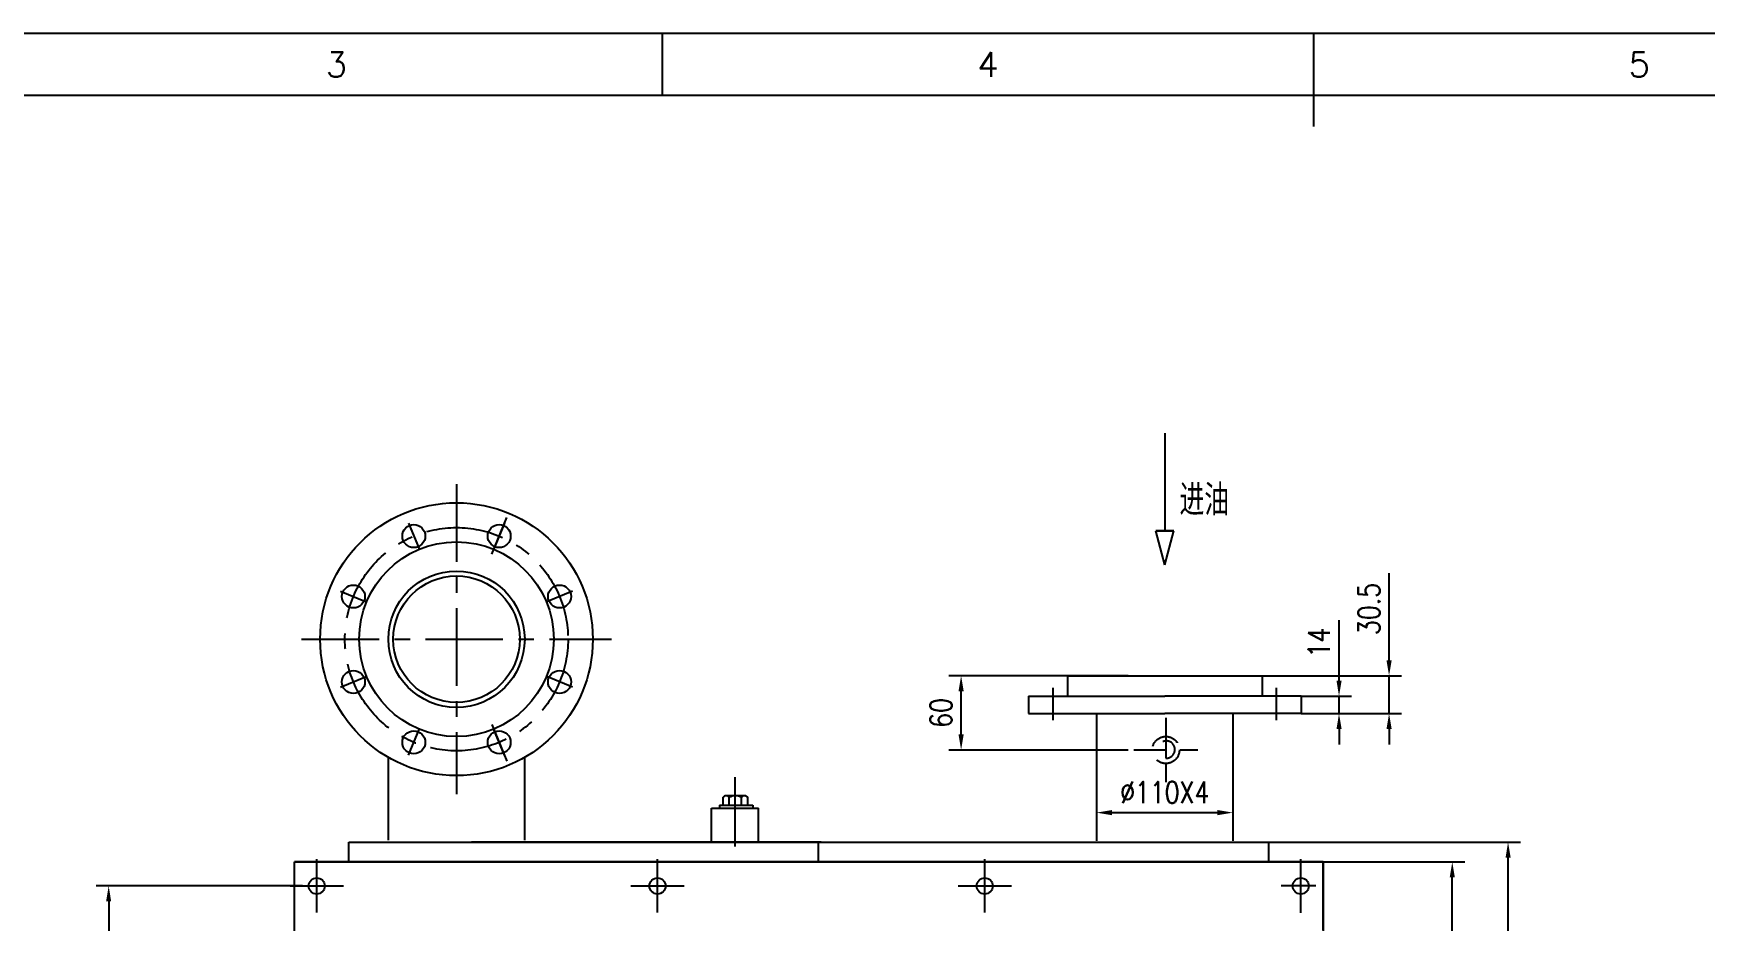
# Model space of a CAD drawing. Header units: millimetres. Extents: x -125 to 4080, y -38 to 3063.
# Drawn here: x 945 to 2294, y 2346 to 3063 of the extents above; entities that cross this region are included whole.
import ezdxf
from ezdxf.enums import TextEntityAlignment as Align

# ---------------------------------------------------------------- set-up
doc = ezdxf.new("R2010")
doc.units = ezdxf.units.MM
doc.header["$LTSCALE"] = 50
doc.linetypes.add('CENTER', pattern=[2, 1.25, -0.25, 0.25, -0.25])
doc.linetypes.add('DASHED', pattern=[0.75, 0.5, -0.25])
for name, color, linetype in [('1轮廓实线层', 7, 'Continuous'), ('2细线层', 4, 'Continuous'), ('3中心线层', 1, 'CENTER'), ('4虚线层', 6, 'DASHED'), ('6文字层', 3, 'Continuous'), ('7标注层', 4, 'Continuous')]:
    doc.layers.add(name, color=color, linetype=linetype)
doc.styles.add('PC_TEXTSTYLE', font='romans.shx', dxfattribs={"width": 0.8, "bigfont": 'hzfs.shx'})
doc.styles.add('PC_TEXTSTYLE1', font='romans.shx', dxfattribs={"bigfont": 'hzfs.shx'})
doc.styles.add('TH_GBDIM', font='romans.shx', dxfattribs={"width": 0.8, "bigfont": 'gbcbig.shx'})
doc.dimstyles.new('TH_GBDIM', dxfattribs={"dimscale": 5, "dimtxt": 3.5, "dimasz": 2.5, "dimexe": 2, "dimexo": 0, "dimgap": 1.5, "dimtad": 1, "dimdec": 1, "dimdsep": 46, "dimtxsty": 'TH_GBDIM', "dimcen": 2.5, "dimclrd": 130, "dimclre": 130, "dimclrt": 3, "dimadec": 0, "dimazin": 2, "dimtfac": 0.714286, "dimtdec": 1, "dimtmove": 0, "dimatfit": 3, "dimfxl": 0, "dimtolj": 1, "dimtzin": 0, "dimlwd": -1, "dimlwe": -1, "dimarcsym": 0})

# ---------------------------------------------------------------- blocks, each defined once
blk = doc.blocks.new('*D29')
at = {"layer": '7标注层', "color": 130}
for p, q in [((1802.4, 2449.9), (1802.4, 2424.3)), ((1912.4, 2449.9), (1912.4, 2424.3)), ((1814.9, 2434.3), (1899.9, 2434.3))]:
    blk.add_line(p, q, dxfattribs=at)
for points in [[(1814.9, 2436.4), (1814.9, 2432.2), (1802.4, 2434.3)], [(1899.9, 2436.4), (1899.9, 2432.2), (1912.4, 2434.3)]]:
    blk.add_solid(points, dxfattribs=at)
at = {"layer": 'Defpoints', "color": 0}
for p in [(1802.4, 2449.9), (1912.4, 2449.9), (1912.4, 2434.3)]:
    blk.add_point(p, dxfattribs=at)
at = {"layer": '7标注层', "color": 3, "insert": (1857.4, 2450.6), "char_height": 17.5, "attachment_point": 5, "style": 'TH_GBDIM'}
blk.add_mtext('\\A1;%%c110X4{}{}', dxfattribs=at)
blk = doc.blocks.new('*D27')
at = {"layer": '7标注层', "color": 130}
for p, q in [((1998, 2540.7), (1998, 2589.5)), ((1967.4, 2528.2), (2008, 2528.2)), ((1998, 2514.2), (1998, 2528.2)), ((1967.4, 2514.2), (2008, 2514.2)), ((1998, 2501.7), (1998, 2489.2))]:
    blk.add_line(p, q, dxfattribs=at)
for points in [[(1996, 2540.7), (2000.1, 2540.7), (1998, 2528.2)], [(1996, 2501.7), (2000.1, 2501.7), (1998, 2514.2)]]:
    blk.add_solid(points, dxfattribs=at)
at = {"layer": 'Defpoints', "color": 0}
for p in [(1967.4, 2528.2), (1967.4, 2514.2), (1998, 2514.2)]:
    blk.add_point(p, dxfattribs=at)
at = {"layer": '7标注层', "color": 3, "insert": (1981.8, 2571.4), "char_height": 17.5, "attachment_point": 5, "rotation": 90, "style": 'TH_GBDIM'}
blk.add_mtext('\\A1;14', dxfattribs=at)
blk = doc.blocks.new('*D28')
at = {"layer": '7标注层', "color": 130}
for p, q in [((2038.4, 2557.2), (2038.4, 2627.4)), ((1935.9, 2544.7), (2048.4, 2544.7)), ((2038.4, 2514.2), (2038.4, 2544.7)), ((1967.4, 2514.2), (2048.4, 2514.2)), ((2038.4, 2501.7), (2038.4, 2489.2))]:
    blk.add_line(p, q, dxfattribs=at)
for points in [[(2036.3, 2557.2), (2040.5, 2557.2), (2038.4, 2544.7)], [(2036.3, 2501.7), (2040.5, 2501.7), (2038.4, 2514.2)]]:
    blk.add_solid(points, dxfattribs=at)
at = {"layer": 'Defpoints', "color": 0}
for p in [(1935.9, 2544.7), (1967.4, 2514.2), (2038.4, 2514.2)]:
    blk.add_point(p, dxfattribs=at)
at = {"layer": '7标注层', "color": 3, "insert": (2022.2, 2598.5), "char_height": 17.5, "attachment_point": 5, "rotation": 90, "style": 'TH_GBDIM'}
blk.add_mtext('\\A1;30.5', dxfattribs=at)
blk = doc.blocks.new('*D33')
at = {"layer": '7标注层', "color": 130}
for p, q in [((1827.9, 2544.7), (1683.1, 2544.7)), ((1693.1, 2497.3), (1693.1, 2532.2)), ((1827.9, 2484.8), (1683.1, 2484.8))]:
    blk.add_line(p, q, dxfattribs=at)
for points in [[(1691, 2532.2), (1695.2, 2532.2), (1693.1, 2544.7)], [(1691, 2497.3), (1695.2, 2497.3), (1693.1, 2484.8)]]:
    blk.add_solid(points, dxfattribs=at)
at = {"layer": 'Defpoints', "color": 0}
for p in [(1693.1, 2544.7), (1827.9, 2544.7), (1827.9, 2484.8)]:
    blk.add_point(p, dxfattribs=at)
at = {"layer": '7标注层', "color": 3, "insert": (1676.9, 2514.7), "char_height": 17.5, "attachment_point": 5, "rotation": 90, "style": 'TH_GBDIM'}
blk.add_mtext('\\A1;60{}{}', dxfattribs=at)
blk = doc.blocks.new('*D36')
at = {"layer": '7标注层', "color": 130}
for p, q in [((1888.3, 2410.5), (2144.4, 2410.5)), ((2134.4, 1251), (2134.4, 2398)), ((1888.3, 1238.5), (2144.4, 1238.5))]:
    blk.add_line(p, q, dxfattribs=at)
for points in [[(2132.4, 2398), (2136.5, 2398), (2134.4, 2410.5)], [(2132.4, 1251), (2136.5, 1251), (2134.4, 1238.5)]]:
    blk.add_solid(points, dxfattribs=at)
at = {"layer": 'Defpoints', "color": 0}
for p in [(1888.3, 2410.5), (2134.4, 2410.5), (1888.3, 1238.5)]:
    blk.add_point(p, dxfattribs=at)
at = {"layer": '7标注层', "color": 3, "insert": (2118.2, 1824.5), "char_height": 17.5, "attachment_point": 5, "rotation": 90, "style": 'TH_GBDIM'}
blk.add_mtext('\\A1;1172{}{}', dxfattribs=at)
blk = doc.blocks.new('*D37')
at = {"layer": '7标注层', "color": 130}
for p, q in [((1955.9, 2394.5), (2099.4, 2394.5)), ((2089.4, 1267), (2089.4, 2382)), ((1955.9, 1254.5), (2099.4, 1254.5))]:
    blk.add_line(p, q, dxfattribs=at)
for points in [[(2087.3, 2382), (2091.5, 2382), (2089.4, 2394.5)], [(2087.3, 1267), (2091.5, 1267), (2089.4, 1254.5)]]:
    blk.add_solid(points, dxfattribs=at)
at = {"layer": 'Defpoints', "color": 0}
for p in [(1955.9, 2394.5), (2089.4, 2394.5), (1955.9, 1254.5)]:
    blk.add_point(p, dxfattribs=at)
at = {"layer": '7标注层', "color": 3, "insert": (2073.1, 1824.5), "char_height": 17.5, "attachment_point": 5, "rotation": 90, "style": 'TH_GBDIM'}
blk.add_mtext('\\A1;1140{}{}', dxfattribs=at)
blk = doc.blocks.new('*D50')
at = {"layer": '7标注层', "color": 130}
for p, q in [((1161.6, 2375.2), (995.3, 2375.2)), ((1005.3, 2362.7), (1005.3, 1287)), ((1161.6, 1274.5), (995.3, 1274.5))]:
    blk.add_line(p, q, dxfattribs=at)
for points in [[(1003.2, 2362.7), (1007.3, 2362.7), (1005.3, 2375.2)], [(1003.2, 1287), (1007.3, 1287), (1005.3, 1274.5)]]:
    blk.add_solid(points, dxfattribs=at)
at = {"layer": 'Defpoints', "color": 0}
for p in [(1161.6, 2375.2), (1005.3, 1274.5), (1161.6, 1274.5)]:
    blk.add_point(p, dxfattribs=at)
at = {"layer": '7标注层', "color": 3, "insert": (989, 1824.8), "char_height": 17.5, "attachment_point": 5, "rotation": 90, "style": 'TH_GBDIM'}
blk.add_mtext('\\A1;1100 {}{%%p1}', dxfattribs=at)

msp = doc.modelspace()

# ---------------------------------------------------------------- linework, layer by layer
for p, q in [((1778.94, 2544.68), (1935.94, 2544.68)), ((1778.94, 2544.68), (1778.94, 2528.18)), ((1935.94, 2544.68), (1935.94, 2528.18)), ((1747.44, 2528.18), (1857.44, 2528.18)), ((1747.44, 2528.18), (1747.44, 2514.18)), ((1967.44, 2528.18), (1857.44, 2528.18)), ((1967.44, 2528.18), (1857.44, 2528.18)), ((1967.44, 2528.18), (1967.44, 2514.18)), ((1747.44, 2514.18), (1857.44, 2514.18)), ((1802.44, 2514.18), (1802.44, 2411.68)), ((1967.44, 2514.18), (1857.44, 2514.18)), ((1912.44, 2514.18), (1912.44, 2411.68)), ((1230.94, 2412.13), (1230.94, 2478.86)), ((1340.94, 2412.13), (1340.94, 2478.86)), ((1491.73, 2438.02), (1529.73, 2438.02)), ((1494.73, 2438.02), (1526.73, 2438.02))]:
    msp.add_line(p, q)
for radius in [110, 55, 51]:
    msp.add_circle((1285.94, 2574.13), radius)
at = {"layer": '1轮廓实线层'}
for p, q in [((1977.5, 3062.58), (1977.5, 2987.58)), ((4030, 3012.58), (0, 3012.58)), ((1857.44, 2740.31), (1857.44, 2661.15)), ((1864.66, 2661.45), (1850.22, 2661.45)), ((1850.22, 2661.45), (1864.66, 2661.45)), ((1857.44, 2634.16), (1850.22, 2661.45)), ((1857.44, 2634.16), (1864.66, 2661.45)), ((1501.05, 2440.29), (1501.05, 2446.66)), ((1510.97, 2447.79), (1503.53, 2447.79)), ((1506.01, 2440.29), (1506.01, 2446.66)), ((1518.42, 2447.79), (1510.97, 2447.79)), ((1515.94, 2440.29), (1515.94, 2446.66)), ((1520.9, 2440.29), (1520.9, 2446.66)), ((1491.73, 2410.51), (1491.73, 2438.02)), ((1498.12, 2440.42), (1498.12, 2438.06)), ((1498.12, 2440.29), (1520.92, 2440.29)), ((1520.72, 2440.29), (1525.11, 2440.38)), ((1525.11, 2440.38), (1525.11, 2438.02)), ((1529.73, 2411.27), (1529.73, 2438.02)), ((1199.13, 2410.51), (1946.13, 2410.51)), ((1199.13, 2394.51), (1199.13, 2410.51)), ((1199.13, 2410.51), (1941.13, 2410.51)), ((1199.13, 2410.51), (1941.13, 2410.51)), ((1580.13, 2410.51), (1298.13, 2410.51)), ((1577.63, 2410.51), (1510.63, 2410.51)), ((1577.93, 2394.51), (1577.93, 2410.51)), ((1580.13, 2410.51), (1870.13, 2410.51)), ((1941.13, 2410.51), (1941.13, 2394.51)), ((1155.13, 1254.51), (1155.13, 2394.51)), ((1155.13, 2394.51), (1985.13, 2394.51)), ((1985.13, 2394.51), (1155.13, 2394.51)), ((1155.13, 2394.51), (1199.13, 2394.51)), ((1199.13, 2394.51), (1941.13, 2394.51)), ((1985.13, 2394.51), (1985.13, 1254.51)), ((1985.13, 2339.51), (1985.13, 2394.51))]:
    msp.add_line(p, q, dxfattribs=at)
for centre, radius in [((1251.5, 2657.28), 9.25), ((1320.38, 2657.28), 9.25), ((1285.94, 2574.13), 78.5), ((1202.79, 2608.57), 9.25), ((1369.09, 2608.57), 9.25), ((1202.79, 2539.68), 9.25), ((1369.09, 2539.68), 9.25), ((1251.5, 2490.98), 9.25), ((1320.38, 2490.98), 9.25), ((1173.14, 2375.16), 6.5), ((1448.13, 2375.16), 6.5), ((1712.13, 2375.16), 6.5), ((1967.12, 2375.16), 6.5), ((1967.12, 2375.16), 6.5)]:
    msp.add_circle(centre, radius, dxfattribs=at)
for centre, radius, start, end in [((1503.53, 2444.49), 3.3, 41.22087, 138.77912), ((1510.97, 2436.28), 11.51, 64.45385, 115.54614), ((1518.42, 2444.49), 3.3, 41.22087, 138.77912)]:
    msp.add_arc(centre, radius, start, end, dxfattribs=at)
at = {"layer": '2细线层'}
for p, q in [((4080, 3062.58), (-125, 3062.58)), ((1451.88, 3062.58), (1451.88, 3012.58)), ((1977.5, 3062.58), (1977.5, 3012.58))]:
    msp.add_line(p, q, dxfattribs=at)
at = {"layer": '3中心线层'}
for p, q in [((1285.94, 2699.13), (1285.94, 2449.13)), ((1314.37, 2642.77), (1326.65, 2672.41)), ((1247.19, 2667.67), (1255.8, 2646.88)), ((1324.69, 2667.67), (1316.07, 2646.88)), ((1192.4, 2612.87), (1213.18, 2604.26)), ((1379.48, 2612.87), (1358.69, 2604.26)), ((1160.94, 2574.13), (1410.94, 2574.13)), ((1160.94, 2574.13), (1410.94, 2574.13)), ((1192.4, 2535.38), (1213.18, 2543.99)), ((1379.48, 2535.38), (1358.69, 2543.99)), ((1767.44, 2508.76), (1767.44, 2534.95)), ((1947.44, 2508.76), (1947.44, 2534.95)), ((1247.19, 2480.58), (1255.8, 2501.37)), ((1314.37, 2505.48), (1326.65, 2475.84)), ((1324.69, 2480.58), (1316.07, 2501.37)), ((1510.71, 2406.96), (1510.71, 2462.79)), ((1173.14, 2353.66), (1173.14, 2396.66)), ((1448.13, 2353.66), (1448.13, 2396.66)), ((1712.13, 2353.66), (1712.13, 2396.66)), ((1967.12, 2353.66), (1967.12, 2396.66)), ((1967.12, 2353.46), (1967.12, 2396.46)), ((1151.64, 2375.16), (1194.64, 2375.16)), ((1426.63, 2375.16), (1469.63, 2375.16)), ((1690.63, 2375.16), (1733.63, 2375.16)), ((1979.43, 2375.16), (1951.43, 2375.16))]:
    msp.add_line(p, q, dxfattribs=at)
msp.add_circle((1285.94, 2574.13), 90, dxfattribs=at)
at = {"layer": '4虚线层'}
for p, q in [((1858.28, 2510.72), (1858.28, 2458.9)), ((1832.37, 2484.81), (1884.19, 2484.81)), ((1858.26, 2494.68), (1858.26, 2478.26))]:
    msp.add_line(p, q, dxfattribs=at)
msp.add_circle((1858.28, 2484.81), 10.91, dxfattribs=at)
msp.add_arc((1858.66, 2485.19), 6.95, 266.85857, 183.13897, dxfattribs=at)

# ---------------------------------------------------------------- texts
at = {"layer": '6文字层', "style": 'PC_TEXTSTYLE1'}
for s, p in [('3', (1189.06, 3037.58)), ('4', (1714.69, 3037.58)), ('5', (2240.31, 3037.58))]:
    msp.add_text(s, height=20, dxfattribs=at).set_placement(p, align=Align.MIDDLE)
at = {"layer": '6文字层', "style": 'PC_TEXTSTYLE', "width": 0.8}
msp.add_text('进油', height=25, dxfattribs=at).set_placement((1889.32, 2666.34), align=Align.BOTTOM_CENTER)

# ---------------------------------------------------------------- dimensions: what is measured, and where the dimension line sits
at = {"layer": '7标注层'}
for base, p1, picture, middle in [((2038.41, 2514.18), (1935.94, 2544.68), '*D28', (2038.41, 2598.52)), ((1998.03, 2514.18), (1967.44, 2528.18), '*D27', (1998.03, 2571.35))]:
    dim = msp.add_linear_dim(base=base, p1=p1, p2=(1967.44, 2514.18), angle=90, dimstyle='TH_GBDIM', override={"dimgap": 1.5, "dimtad": 1, "dimdec": 1, "dimlfac": 1, "dimse1": 0, "dimse2": 0, "dimsd1": 0, "dimsd2": 0}, dxfattribs=at)
    dim.commit()
    dim.dimension.update_dxf_attribs({"geometry": picture, "text_midpoint": middle, "dimtype": 160})
for p1, p2, distance, text, picture, middle in [((1827.88, 2484.81), (1827.88, 2544.68), 134.76, '60{}{}', '*D33', (1676.87, 2514.75)), ((1888.29, 1238.51), (1888.29, 2410.51), -246.15, '1172{}{}', '*D36', (2118.18, 1824.51)), ((1955.91, 1254.51), (1955.91, 2394.51), -133.48, '1140{}{}', '*D37', (2073.14, 1824.51)), ((1161.6, 2375.16), (1161.6, 1274.51), -156.34, '1100 {}{%%p1}', '*D50', (989.02, 1824.83))]:
    dim = msp.add_aligned_dim(p1=p1, p2=p2, distance=distance, text=text, dimstyle='TH_GBDIM', override={"dimgap": 1.5, "dimtad": 1, "dimjust": 0, "dimse1": 0, "dimse2": 0, "dimsd1": 0, "dimsd2": 0, "dimclrt": 3, "dimtvp": 0}, dxfattribs=at)
    dim.commit()
    dim.dimension.update_dxf_attribs({"geometry": picture, "text_midpoint": middle})
dim = msp.add_linear_dim(base=(1912.36, 2434.32), p1=(1802.36, 2449.86), p2=(1912.36, 2449.86), text='%%c110X4{}{}', dimstyle='TH_GBDIM', override={"dimgap": 1.5, "dimtad": 1, "dimdec": 1, "dimlfac": 1, "dimse1": 0, "dimse2": 0, "dimsd1": 0, "dimsd2": 0}, dxfattribs=at)
dim.commit()
dim.dimension.update_dxf_attribs({"geometry": '*D29', "text_midpoint": (1857.36, 2434.32), "dimtype": 160})

doc.saveas('drawing.dxf')
